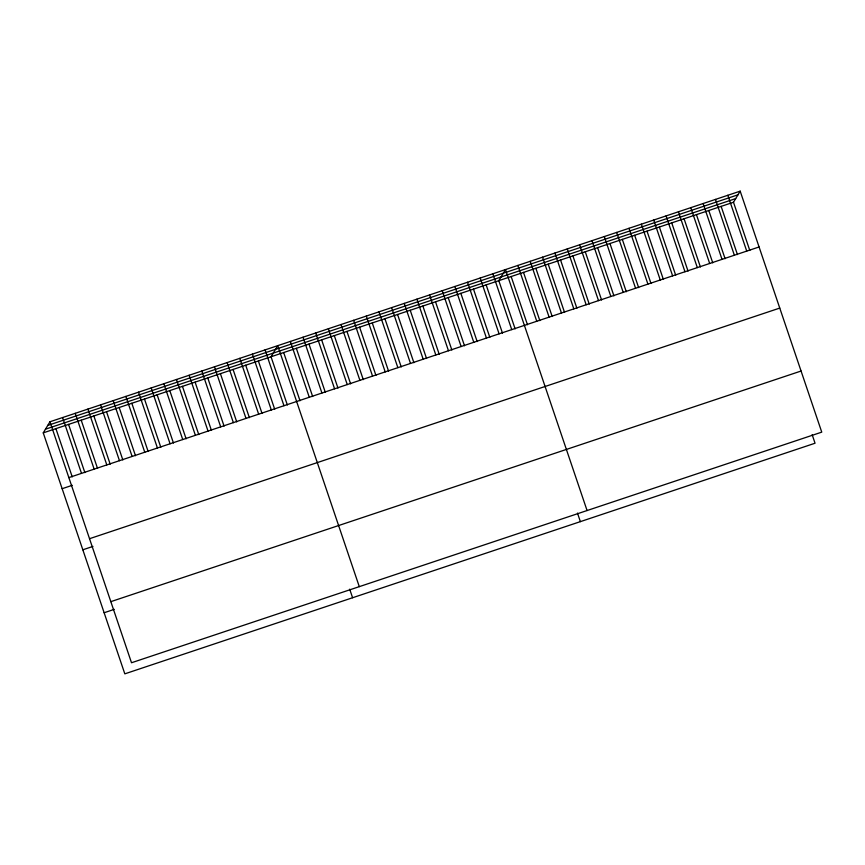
<?xml version="1.0" encoding="UTF-8"?>
<svg xmlns="http://www.w3.org/2000/svg" width="865" height="865" viewBox="0 0 865 865"><rect width="100%" height="100%" fill="white"/><g stroke="black" fill="none" stroke-linecap="round" stroke-linejoin="round"><path stroke-width="1.3" d="M812.159 434.673L815.046 443.226L124.82 673.846L43.25 432.868L49.954 421.774L740.18 191.154L821.75 432.132L131.512 662.752L49.954 421.774M43.25 432.868L733.488 202.248L740.18 191.154M47.737 425.429L737.975 194.82M45.456 429.202L735.693 198.593M68.843 477.599L759.081 246.979M62.15 488.693L72.271 485.319M89.528 538.7L779.765 308.081M82.824 549.794L92.955 546.41M110.839 601.651L801.066 371.031M104.135 612.744L114.256 609.36M733.488 202.248L749.804 250.472M727.833 195.285L746.733 251.11M721.129 206.378L737.456 254.591M715.485 199.404L734.374 255.24M708.781 210.509L725.097 258.721M703.126 203.535L722.026 259.359M696.433 214.628L712.749 262.852M690.778 207.665L709.678 263.49M684.074 218.758L700.401 266.971M678.43 211.784L697.32 267.62M671.727 222.889L688.043 271.102M666.072 215.915L684.972 271.74M659.379 227.008L675.695 275.232M653.724 220.045L672.624 275.87M647.02 231.139L663.347 279.352M641.376 224.165L660.265 280M634.672 235.269L650.988 283.482M629.017 228.295L647.917 284.12M622.324 239.389L638.64 287.613M616.669 232.426L635.57 288.25M609.966 243.519L626.292 291.732M604.321 236.545L623.211 292.381M597.618 247.649L613.934 295.862M591.963 240.675L610.863 296.5M585.27 251.769L601.586 299.993M579.615 244.806L598.515 300.631M572.911 255.899L589.238 304.112M567.267 248.925L586.156 304.761M560.563 260.03L576.879 308.243M554.908 253.056L573.809 308.881M548.215 264.149L564.531 312.373M542.56 257.186L561.461 313.011M535.857 268.28L552.184 316.493M530.213 261.306L549.102 317.141M523.509 272.41L539.825 320.623M517.854 265.436L536.754 321.261M511.15 276.53L527.477 324.753M587.076 510.545L505.506 269.566L498.802 280.66L515.129 328.873M577.474 513.086L580.372 521.638M492.845 273.794L511.745 329.619M486.152 284.888L502.468 333.101M480.194 278.022L499.094 333.847M473.49 289.115L489.817 337.328M467.543 282.25L486.444 338.074M460.84 293.343L477.166 341.556M454.882 286.477L473.782 342.302M448.189 297.571L464.505 345.784M442.231 290.705L461.132 346.53M435.528 301.798L451.854 350.011M429.581 294.933L448.47 350.757M422.877 306.026L439.204 354.239M416.919 299.16L435.819 354.985M410.226 310.254L426.542 358.478M404.269 303.388L423.169 359.213M397.565 314.482L413.892 362.705M391.618 307.616L410.507 363.441M384.914 318.709L401.23 366.933M378.957 311.843L397.857 367.668M372.264 322.937L388.58 371.161M366.306 316.071L385.206 371.896M359.602 327.165L375.929 375.388M353.655 320.299L372.545 376.124M346.952 331.392L363.268 379.616M340.994 324.526L359.894 380.351M334.301 335.62L350.617 383.844M328.343 328.754L347.243 384.579M321.639 339.848L337.966 388.071M315.693 332.982L334.582 388.807M308.989 344.075L325.305 392.299M303.031 337.209L321.931 393.045M296.338 348.303L312.654 396.527M290.381 341.437L309.281 397.273M283.677 352.542L300.004 400.755M359.289 586.643L277.73 345.665L271.026 356.769L287.342 404.982M349.698 589.184L352.596 597.747M265.068 349.893L283.969 405.728M258.376 360.997L274.692 409.21M252.418 354.12L271.318 409.956M245.714 365.225L262.041 413.438M239.767 358.348L258.657 414.184M233.063 369.452L249.38 417.665M227.106 362.576L246.006 418.411M220.413 373.68L236.729 421.893M214.455 366.803L233.355 422.639M207.751 377.908L224.078 426.121M201.804 371.031L220.694 426.867M195.101 382.135L211.417 430.348M189.143 375.259L208.043 431.094M182.45 386.363L198.766 434.576M176.492 379.486L195.393 435.322M169.789 390.591L186.116 438.804M163.842 383.714L182.731 439.55M157.138 394.818L173.454 443.031M151.18 387.942L170.081 443.777M144.487 399.046L160.804 447.259M138.53 392.18L157.43 448.005M131.826 403.274L148.153 451.487M125.879 396.408L144.769 452.233M119.175 407.502L135.491 455.714M113.218 400.636L132.118 456.461M106.525 411.729L122.841 459.942M100.567 404.863L119.467 460.688M93.863 415.957L110.19 464.17M87.916 409.091L106.806 464.916M81.213 420.185L97.529 468.397M75.255 413.319L94.155 469.144M68.562 424.412L84.878 472.625M62.604 417.546L81.505 473.371M55.901 428.64L72.228 476.853"/></g></svg>
